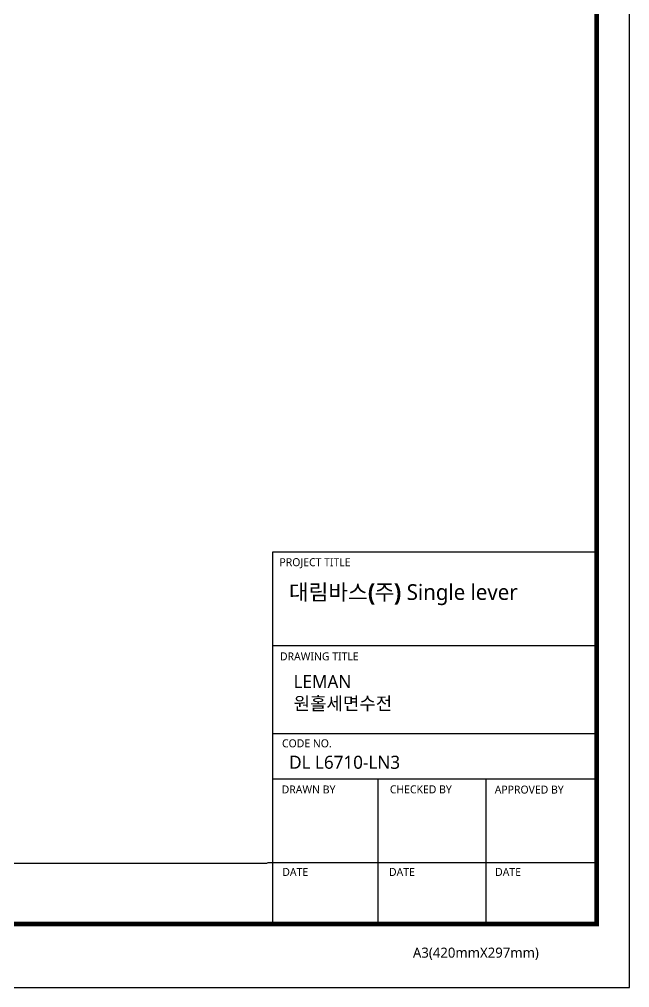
# Model space of a CAD drawing. Extents: x 840 to 1630, y 0 to 579.
# Drawn here: x 1392.2 to 1629.8, y 0 to 377.2 of the extents above; entities that cross this region are included whole.
import ezdxf

# ---------------------------------------------------------------- set-up
doc = ezdxf.new("R2010")
doc.units = 0
doc.header["$LTSCALE"] = 10
doc.header["$MEASUREMENT"] = 0
doc.layers.get('0').update_dxf_attribs({"linetype": 'CONTINUOUS'})
doc.styles.add('Daelim Dimension', font='NanumGothic.ttf')

msp = doc.modelspace()

# ---------------------------------------------------------------- linework, layer by layer
at = {"color": 5, "lineweight": -3, "ltscale": 40}
for p, q in [((1617.06, 169.65), (1490.82, 169.65)), ((1617.06, 133.17), (1490.82, 133.17)), ((1617.06, 133.17), (1490.82, 133.17)), ((1617.06, 98.84), (1490.82, 98.84)), ((1617.06, 98.84), (1490.82, 98.84)), ((1617.06, 81.14), (1490.82, 81.14)), ((1617.06, 81.14), (1490.82, 81.14)), ((1531.83, 81.14), (1531.83, 24.78)), ((1573.91, 81.14), (1573.91, 24.78)), ((1617.06, 48.58), (1488.83, 48.58)), ((1617.06, 48.58), (1491.81, 48.58)), ((1617.06, 24.78), (1508.87, 24.78))]:
    msp.add_line(p, q, dxfattribs=at)
at = {"color": 5, "lineweight": -3, "ltscale": 0.5}
msp.add_line((1490.82, 169.65), (1490.82, 24.02), dxfattribs=at)
at = {"color": 5, "lineweight": -3}
msp.add_line((852.66, 48.49), (1488.68, 48.49), dxfattribs=at)
at = {"lineweight": -3, "ltscale": 0.5}
msp.add_lwpolyline([(839.96, 0), (1629.84, 0), (1629.84, 578.76), (839.96, 578.76)], close=True, dxfattribs=at)
at = {"color": 5, "linetype": 'ByBlock', "lineweight": -3, "const_width": 1.82}
msp.add_lwpolyline([(852.66, 24.78), (1617.06, 24.78), (1617.06, 565.32), (852.66, 565.32)], close=True, dxfattribs=at)

# ---------------------------------------------------------------- texts
at = {"color": 5, "lineweight": -3, "ltscale": 40, "style": 'Daelim Dimension'}
for s, height, p in [('PROJECT TITLE', 3.1171, (1493.49, 164.16)), ('DRAWING TITLE', 3.1171, (1493.69, 127.47)), ('CODE NO.', 3.117, (1494.48, 93.6)), ('DRAWN BY', 3.117, (1494.35, 75.63)), ('CHECKED BY', 3.117, (1536.47, 75.68)), ('APPROVED BY', 3.1171, (1577.31, 75.58)), ('DATE', 3.117, (1494.6, 43.5)), ('DATE', 3.117, (1536.14, 43.5)), ('DATE', 3.117, (1577.46, 43.5)), ('A3(420mmX297mm)', 3.9341, (1545.46, 11.66))]:
    msp.add_text(s, height=height, dxfattribs=at).set_placement(p)
at = {"lineweight": -3, "attachment_point": 1, "style": 'Daelim Dimension'}
for s, insert, char_height, width in [('{\\fPretendard Variable SemiBold|b0|i0|c129|p2;\\C7;대림바스(주)} Single lever', (1497.2, 157.12), 6.1103, 98.2071), (' LEMAN\\P 원홀세면수전 ', (1497.26, 121.76), 5.101, 85.8447), ('DL L6710-LN3', (1497.26, 90.34), 5.101, 85.8447)]:
    msp.add_mtext(s, dxfattribs=dict(at, insert=insert, char_height=char_height, width=width))

doc.saveas('drawing.dxf')
